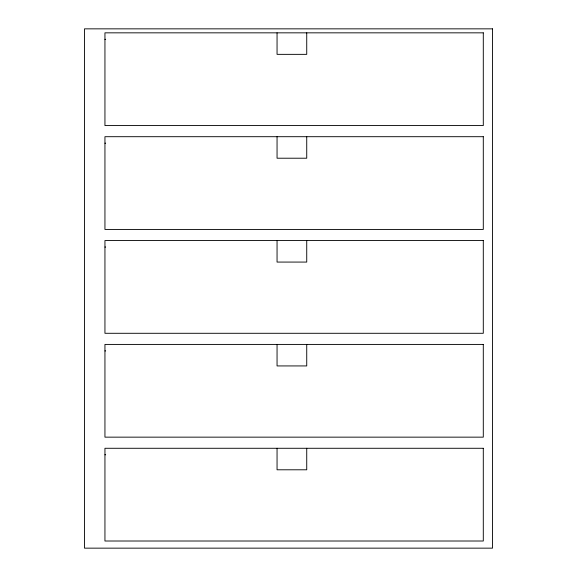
<?xml version="1.0" encoding="UTF-8"?>
<svg xmlns="http://www.w3.org/2000/svg" width="577" height="577" viewBox="0 0 577 577"><rect width="100%" height="100%" fill="white"/><g stroke="black" fill="none" stroke-linecap="round" stroke-linejoin="round"><path stroke-width="0.87" d="M104.942 39.33L105.649 39.33M104.942 143.19L105.649 143.19M104.942 247.05L105.649 247.05M104.942 350.91L105.649 350.91M104.942 454.77L105.649 454.77M306.733 32.839L306.733 54.353L277.054 54.353L277.054 32.839M306.733 136.699L306.733 158.213L277.054 158.213L277.054 136.699M306.733 240.559L306.733 262.073L277.054 262.073L277.054 240.559M306.733 344.419L306.733 365.933L277.054 365.933L277.054 344.419M306.733 448.279L306.733 469.793L277.054 469.793L277.054 448.279M492.513 28.85L84.487 28.85L84.487 548.15L492.513 548.15L492.513 28.85M483.295 32.839L104.942 32.839L104.942 125.57L483.295 125.57L483.295 32.839M483.295 136.699L104.942 136.699L104.942 229.43L483.295 229.43L483.295 136.699M483.295 240.559L104.942 240.559L104.942 333.29L483.295 333.29L483.295 240.559M483.295 344.419L104.942 344.419L104.942 437.15L483.295 437.15L483.295 344.419M483.295 448.279L104.942 448.279L104.942 541.01L483.295 541.01L483.295 448.279"/></g></svg>
